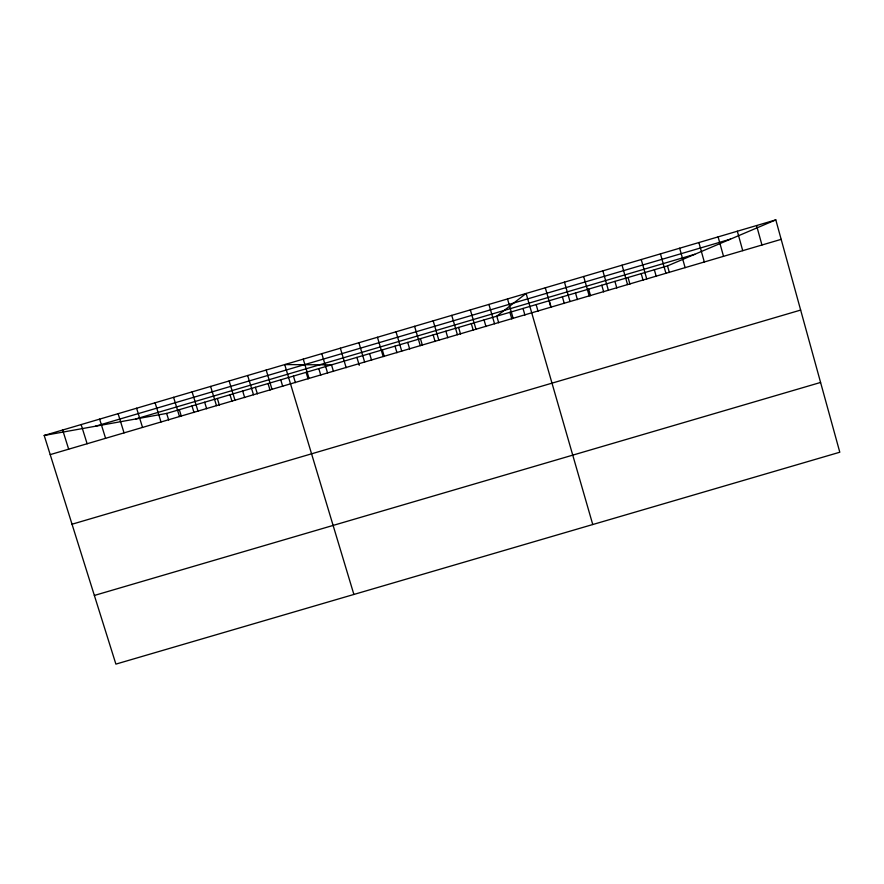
<?xml version="1.0" encoding="UTF-8"?>
<svg xmlns="http://www.w3.org/2000/svg" width="884" height="884" viewBox="0 0 884 884"><rect width="100%" height="100%" fill="white"/><g stroke="black" fill="none" stroke-linecap="round" stroke-linejoin="round"><path stroke-width="1.33" d="M44.2 435.458L166.656 413.414L667.497 265.885L775.809 219.884L839.8 452.221L115.892 664.116L44.2 435.458L775.809 219.884M95.417 426.243L730.46 239.144M135.76 418.972L694.791 254.294M50.211 454.619L781.169 239.354M72.035 524.223L800.65 310.074M94.367 595.451L820.584 382.452M81.14 424.574L87.118 443.746M62.665 430.011L68.665 449.183M118.113 413.679L124.047 432.873M99.627 419.127L105.583 438.309M136.6 408.231L142.523 427.425M191.994 405.955L194.005 412.53M179.319 409.679L181.342 416.253M173.595 397.325L179.485 416.541M166.656 413.414L168.678 419.988M155.098 402.784L161.01 421.988M217.331 398.485L219.343 405.071M210.613 386.418L216.481 405.657M204.657 402.22L206.668 408.795M192.104 391.877L197.983 411.104M255.365 387.28L257.366 393.866M247.653 375.512L253.487 394.75M242.691 391.015L244.68 397.601M229.133 380.96L234.978 400.209M230.006 394.75L232.006 401.336M293.422 376.076L295.411 382.661M353.887 594.457L284.714 364.584L331.5 364.86L333.478 371.457M280.736 379.811L282.725 386.396M266.183 370.042L271.996 389.303M268.051 383.546L270.04 390.131M321.798 353.655L327.555 372.938M318.804 368.595L320.781 375.192M303.256 359.125L309.035 378.396M306.118 372.33L308.096 378.927M358.904 342.727L364.628 362.02M356.904 357.379L359.258 365.291M340.351 348.197L346.163 367.711M396.021 331.787L401.723 351.092M395.015 346.152L396.971 352.749M382.308 349.887L384.264 356.495M377.457 337.257L383.17 356.561M369.611 353.633L371.567 360.23M433.16 334.914L435.094 341.522M420.441 338.66L422.386 345.268M414.596 326.318L420.276 345.633M407.734 342.406L409.679 349.014M471.327 323.677L473.249 330.284M458.597 327.423L460.531 334.03M451.757 315.367L457.404 334.704M445.879 331.168L447.812 337.776M433.171 320.837L438.84 340.163M498.698 322.793L496.775 316.174L526.135 293.455L592.755 524.532M488.929 304.416L494.543 323.765M484.045 319.92L485.968 326.539M470.343 309.886L475.968 329.235M536.135 304.582L538.047 311.212M523.008 308.45L524.919 315.069M507.526 298.936L513.129 318.284M509.891 312.306L511.814 318.936M575.517 292.98L577.407 299.61M564.478 282.151L570.025 301.532M562.39 296.847L564.29 303.477M549.262 300.715L551.163 307.345M545.306 287.797L550.865 307.179M602.855 270.847L608.369 290.239M601.783 285.245L603.673 291.886M588.645 289.112L590.545 295.742M583.661 276.493L589.197 295.886M641.243 259.531L646.723 278.946M641.209 273.631L643.077 280.272M628.06 277.499L629.938 284.14M622.049 265.189L627.541 284.593M614.921 281.377L616.811 288.007M667.497 265.885L669.365 272.537M660.447 253.874L665.917 273.289M654.348 269.764L656.226 276.405M698.879 242.547L704.316 261.984M679.663 248.205L685.111 267.642M737.333 231.221L742.726 250.669M718.106 236.879L723.521 256.327M756.571 225.553L761.953 245.012"/></g></svg>
